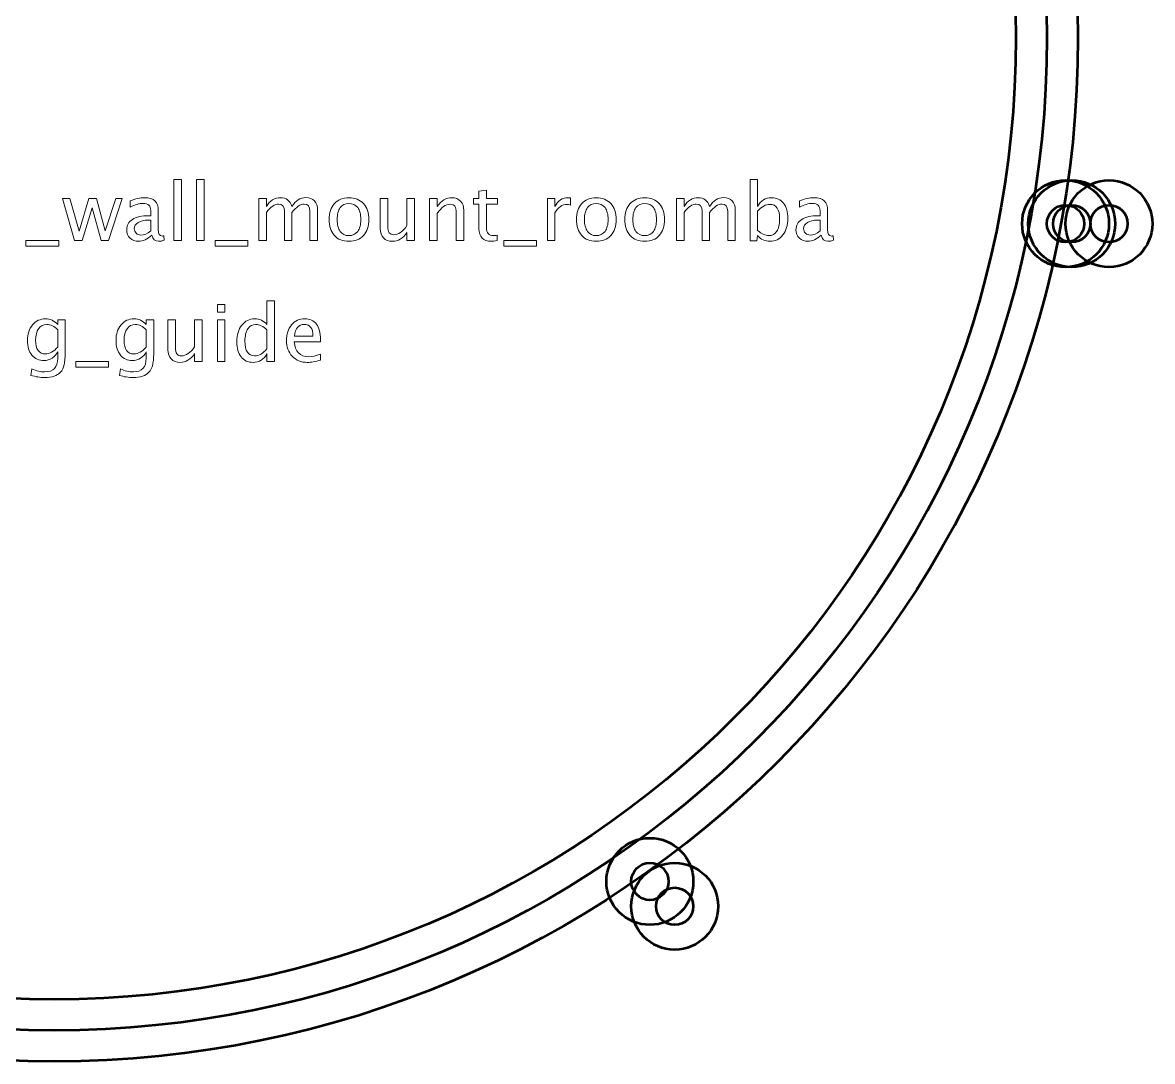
# Model space of a CAD drawing. Header units: centimetres. Extents: x -34 to 33, y -93 to 42.
# Drawn here: x -15.51 to 2.7, y -40.5 to -23.76 of the extents above; entities that cross this region are included whole.
import ezdxf

# ---------------------------------------------------------------- set-up
doc = ezdxf.new("R2010")
doc.units = ezdxf.units.CM
doc.header["$MEASUREMENT"] = 0
doc.layers.add('Layer 1', color=7, linetype='Continuous')

msp = doc.modelspace()

# ---------------------------------------------------------------- linework, layer by layer
at = {"layer": 'Layer 1', "color": 5, "lineweight": 53}
for centre, major_axis in [((-15, -24), (0, 16.5)), ((-15, -24), (0, 16)), ((-15, -24), (0, 15.5)), ((1.3, -27), (0, 0.7)), ((1.4, -27), (0, 0.7)), ((2, -27), (0, 0.7)), ((-5.4, -37.6), (0, 0.7)), ((-5.4, -37.6), (0, 0.7)), ((-5, -38), (0, 0.7)), ((-5, -38), (0, 0.7))]:
    msp.add_ellipse(centre, major_axis=major_axis, ratio=1, dxfattribs=at)
at = {"layer": 'Layer 1', "lineweight": 53}
for centre in [(1.3, -27), (1.4, -27), (2, -27), (-5.4, -37.6), (-5.4, -37.6), (-5, -38), (-5, -38)]:
    msp.add_ellipse(centre, major_axis=(0, 0.3), ratio=1, dxfattribs=at)
at = {"layer": 'Layer 1', "color": 5, "lineweight": 9}
for points, knots in [([(-13.07278, -27.26853), (-13.07278, -27.26853), (-13.07278, -26.28936), (-13.07278, -26.28936), (-13.07278, -26.28936), (-13.07278, -26.28936), (-12.95086, -26.28936), (-12.95086, -26.28936), (-12.95086, -26.28936), (-12.95086, -26.28936), (-12.95086, -27.26853), (-12.95086, -27.26853), (-12.95086, -27.26853), (-12.95086, -27.26853), (-13.07278, -27.26853), (-13.07278, -27.26853)], [0, 0, 0, 0, 0.2, 0.2, 0.2, 0.2, 0.4, 0.4, 0.4, 0.4, 0.6, 0.6, 0.6, 0.6, 1, 1, 1, 1]), ([(-12.70575, -27.26853), (-12.70575, -27.26853), (-12.70575, -26.28936), (-12.70575, -26.28936), (-12.70575, -26.28936), (-12.70575, -26.28936), (-12.58383, -26.28936), (-12.58383, -26.28936), (-12.58383, -26.28936), (-12.58383, -26.28936), (-12.58383, -27.26853), (-12.58383, -27.26853), (-12.58383, -27.26853), (-12.58383, -27.26853), (-12.70575, -27.26853), (-12.70575, -27.26853)], [0, 0, 0, 0, 0.2, 0.2, 0.2, 0.2, 0.4, 0.4, 0.4, 0.4, 0.6, 0.6, 0.6, 0.6, 1, 1, 1, 1]), ([(-3.78548, -27.27615), (-3.78548, -27.27615), (-3.78548, -26.28936), (-3.78548, -26.28936), (-3.78548, -26.28936), (-3.78548, -26.28936), (-3.66356, -26.28936), (-3.66356, -26.28936), (-3.66356, -26.28936), (-3.66356, -26.28936), (-3.66356, -26.72264), (-3.66356, -26.72264), (-3.66356, -26.72264), (-3.61361, -26.62845), (-3.53846, -26.58146), (-3.43835, -26.58146), (-3.43835, -26.58146), (-3.35728, -26.58146), (-3.29357, -26.61088), (-3.247, -26.66994), (-3.247, -26.66994), (-3.20043, -26.72899), (-3.17715, -26.80964), (-3.17715, -26.91187), (-3.17715, -26.91187), (-3.17715, -27.02321), (-3.20361, -27.11317), (-3.25631, -27.18132), (-3.25631, -27.18132), (-3.30902, -27.24969), (-3.37844, -27.28377), (-3.46438, -27.28377), (-3.46438, -27.28377), (-3.54418, -27.28377), (-3.61064, -27.25329), (-3.66356, -27.19212), (-3.66356, -27.19212), (-3.66356, -27.19212), (-3.67838, -27.27615), (-3.67838, -27.27615), (-3.67838, -27.27615), (-3.67838, -27.27615), (-3.78548, -27.27615), (-3.78548, -27.27615)], [0, 0, 0, 0, 0.08333333, 0.08333333, 0.08333333, 0.08333333, 0.16666667, 0.16666667, 0.16666667, 0.16666667, 0.25, 0.25, 0.25, 0.25, 0.33333333, 0.33333333, 0.33333333, 0.33333333, 0.41666667, 0.41666667, 0.41666667, 0.41666667, 0.5, 0.5, 0.5, 0.5, 0.58333333, 0.58333333, 0.58333333, 0.58333333, 0.66666667, 0.66666667, 0.66666667, 0.66666667, 0.75, 0.75, 0.75, 0.75, 0.83333333, 0.83333333, 0.83333333, 0.83333333, 1, 1, 1, 1]), ([(-13.42711, -27.1828), (-13.50034, -27.25011), (-13.57083, -27.28377), (-13.63856, -27.28377), (-13.63856, -27.28377), (-13.69423, -27.28377), (-13.74059, -27.26641), (-13.7772, -27.23149), (-13.7772, -27.23149), (-13.81403, -27.19656), (-13.83245, -27.15254), (-13.83245, -27.09941), (-13.83245, -27.09941), (-13.83245, -27.02596), (-13.80155, -26.96944), (-13.73974, -26.93007), (-13.73974, -26.93007), (-13.67793, -26.8907), (-13.58924, -26.87102), (-13.47367, -26.87102), (-13.47367, -26.87102), (-13.47367, -26.87102), (-13.4451, -26.87102), (-13.4451, -26.87102), (-13.4451, -26.87102), (-13.4451, -26.87102), (-13.4451, -26.78995), (-13.4451, -26.78995), (-13.4451, -26.78995), (-13.4451, -26.71185), (-13.48574, -26.6729), (-13.56723, -26.6729), (-13.56723, -26.6729), (-13.63031, -26.6729), (-13.69931, -26.6928), (-13.77403, -26.73259), (-13.77403, -26.73259), (-13.77403, -26.73259), (-13.77403, -26.63226), (-13.77403, -26.63226), (-13.77403, -26.63226), (-13.6919, -26.59839), (-13.61443, -26.58146), (-13.54183, -26.58146), (-13.54183, -26.58146), (-13.46711, -26.58146), (-13.41187, -26.59839), (-13.37652, -26.63247), (-13.37652, -26.63247), (-13.34096, -26.66655), (-13.32318, -26.71904), (-13.32318, -26.78995), (-13.32318, -26.78995), (-13.32318, -26.78995), (-13.32318, -27.09412), (-13.32318, -27.09412), (-13.32318, -27.09412), (-13.32318, -27.16375), (-13.3018, -27.19868), (-13.25883, -27.19868), (-13.25883, -27.19868), (-13.25354, -27.19868), (-13.24571, -27.19783), (-13.23534, -27.19614), (-13.23534, -27.19614), (-13.23534, -27.19614), (-13.22666, -27.26387), (-13.22666, -27.26387), (-13.22666, -27.26387), (-13.25439, -27.27721), (-13.28487, -27.28377), (-13.31831, -27.28377), (-13.31831, -27.28377), (-13.37525, -27.28377), (-13.41144, -27.25011), (-13.42711, -27.1828)], [0, 0, 0, 0, 0.05, 0.05, 0.05, 0.05, 0.1, 0.1, 0.1, 0.1, 0.15, 0.15, 0.15, 0.15, 0.2, 0.2, 0.2, 0.2, 0.25, 0.25, 0.25, 0.25, 0.3, 0.3, 0.3, 0.3, 0.35, 0.35, 0.35, 0.35, 0.4, 0.4, 0.4, 0.4, 0.45, 0.45, 0.45, 0.45, 0.5, 0.5, 0.5, 0.5, 0.55, 0.55, 0.55, 0.55, 0.6, 0.6, 0.6, 0.6, 0.65, 0.65, 0.65, 0.65, 0.7, 0.7, 0.7, 0.7, 0.75, 0.75, 0.75, 0.75, 0.8, 0.8, 0.8, 0.8, 0.85, 0.85, 0.85, 0.85, 0.9, 0.9, 0.9, 0.9, 1, 1, 1, 1]), ([(-11.70372, -27.26853), (-11.70372, -27.26853), (-11.70372, -26.59543), (-11.70372, -26.59543), (-11.70372, -26.59543), (-11.70372, -26.59543), (-11.5818, -26.59543), (-11.5818, -26.59543), (-11.5818, -26.59543), (-11.5818, -26.59543), (-11.5818, -26.72264), (-11.5818, -26.72264), (-11.5818, -26.72264), (-11.52232, -26.62845), (-11.44612, -26.58146), (-11.35278, -26.58146), (-11.35278, -26.58146), (-11.26282, -26.58146), (-11.20165, -26.62845), (-11.16905, -26.72264), (-11.16905, -26.72264), (-11.11126, -26.6276), (-11.03591, -26.58019), (-10.94341, -26.58019), (-10.94341, -26.58019), (-10.88436, -26.58019), (-10.83843, -26.59755), (-10.80562, -26.63247), (-10.80562, -26.63247), (-10.77281, -26.6674), (-10.7563, -26.71629), (-10.7563, -26.77916), (-10.7563, -26.77916), (-10.7563, -26.77916), (-10.7563, -27.26853), (-10.7563, -27.26853), (-10.7563, -27.26853), (-10.7563, -27.26853), (-10.87822, -27.26853), (-10.87822, -27.26853), (-10.87822, -27.26853), (-10.87822, -27.26853), (-10.87822, -26.79926), (-10.87822, -26.79926), (-10.87822, -26.79926), (-10.87822, -26.72264), (-10.9087, -26.68433), (-10.96966, -26.68433), (-10.96966, -26.68433), (-11.03295, -26.68433), (-11.09941, -26.72899), (-11.16905, -26.81853), (-11.16905, -26.81853), (-11.16905, -26.81853), (-11.16905, -27.26853), (-11.16905, -27.26853), (-11.16905, -27.26853), (-11.16905, -27.26853), (-11.29097, -27.26853), (-11.29097, -27.26853), (-11.29097, -27.26853), (-11.29097, -27.26853), (-11.29097, -26.79884), (-11.29097, -26.79884), (-11.29097, -26.79884), (-11.29097, -26.72158), (-11.32187, -26.68306), (-11.38389, -26.68306), (-11.38389, -26.68306), (-11.44549, -26.68306), (-11.51153, -26.72793), (-11.5818, -26.81789), (-11.5818, -26.81789), (-11.5818, -26.81789), (-11.5818, -27.26853), (-11.5818, -27.26853), (-11.5818, -27.26853), (-11.5818, -27.26853), (-11.70372, -27.26853), (-11.70372, -27.26853)], [0, 0, 0, 0, 0.04761905, 0.04761905, 0.04761905, 0.04761905, 0.0952381, 0.0952381, 0.0952381, 0.0952381, 0.14285714, 0.14285714, 0.14285714, 0.14285714, 0.19047619, 0.19047619, 0.19047619, 0.19047619, 0.23809524, 0.23809524, 0.23809524, 0.23809524, 0.28571429, 0.28571429, 0.28571429, 0.28571429, 0.33333333, 0.33333333, 0.33333333, 0.33333333, 0.38095238, 0.38095238, 0.38095238, 0.38095238, 0.42857143, 0.42857143, 0.42857143, 0.42857143, 0.47619048, 0.47619048, 0.47619048, 0.47619048, 0.52380952, 0.52380952, 0.52380952, 0.52380952, 0.57142857, 0.57142857, 0.57142857, 0.57142857, 0.61904762, 0.61904762, 0.61904762, 0.61904762, 0.66666667, 0.66666667, 0.66666667, 0.66666667, 0.71428571, 0.71428571, 0.71428571, 0.71428571, 0.76190476, 0.76190476, 0.76190476, 0.76190476, 0.80952381, 0.80952381, 0.80952381, 0.80952381, 0.85714286, 0.85714286, 0.85714286, 0.85714286, 0.9047619, 0.9047619, 0.9047619, 0.9047619, 1, 1, 1, 1]), ([(-10.24999, -27.28377), (-10.34884, -27.28377), (-10.42715, -27.25223), (-10.48473, -27.18915), (-10.48473, -27.18915), (-10.54251, -27.12608), (-10.5713, -27.04035), (-10.5713, -26.93219), (-10.5713, -26.93219), (-10.5713, -26.82424), (-10.54251, -26.73873), (-10.48473, -26.67586), (-10.48473, -26.67586), (-10.42715, -26.613), (-10.34884, -26.58146), (-10.24999, -26.58146), (-10.24999, -26.58146), (-10.15114, -26.58146), (-10.07282, -26.613), (-10.01525, -26.67586), (-10.01525, -26.67586), (-9.95747, -26.73873), (-9.92868, -26.82424), (-9.92868, -26.93219), (-9.92868, -26.93219), (-9.92868, -27.04035), (-9.95747, -27.12608), (-10.01525, -27.18915), (-10.01525, -27.18915), (-10.07282, -27.25223), (-10.15114, -27.28377), (-10.24999, -27.28377)], [0, 0, 0, 0, 0.11111111, 0.11111111, 0.11111111, 0.11111111, 0.22222222, 0.22222222, 0.22222222, 0.22222222, 0.33333333, 0.33333333, 0.33333333, 0.33333333, 0.44444444, 0.44444444, 0.44444444, 0.44444444, 0.55555556, 0.55555556, 0.55555556, 0.55555556, 0.66666667, 0.66666667, 0.66666667, 0.66666667, 0.77777778, 0.77777778, 0.77777778, 0.77777778, 1, 1, 1, 1]), ([(-8.94951, -27.26853), (-8.94951, -27.26853), (-8.94951, -26.59543), (-8.94951, -26.59543), (-8.94951, -26.59543), (-8.94951, -26.59543), (-8.82759, -26.59543), (-8.82759, -26.59543), (-8.82759, -26.59543), (-8.82759, -26.59543), (-8.82759, -26.72264), (-8.82759, -26.72264), (-8.82759, -26.72264), (-8.76303, -26.62845), (-8.68387, -26.58146), (-8.59031, -26.58146), (-8.59031, -26.58146), (-8.53147, -26.58146), (-8.48469, -26.59987), (-8.45019, -26.63692), (-8.45019, -26.63692), (-8.41569, -26.67375), (-8.39833, -26.72349), (-8.39833, -26.78572), (-8.39833, -26.78572), (-8.39833, -26.78572), (-8.39833, -27.26853), (-8.39833, -27.26853), (-8.39833, -27.26853), (-8.39833, -27.26853), (-8.52025, -27.26853), (-8.52025, -27.26853), (-8.52025, -27.26853), (-8.52025, -27.26853), (-8.52025, -26.82551), (-8.52025, -26.82551), (-8.52025, -26.82551), (-8.52025, -26.77556), (-8.52766, -26.74), (-8.54226, -26.71883), (-8.54226, -26.71883), (-8.55708, -26.69745), (-8.58142, -26.68687), (-8.6155, -26.68687), (-8.6155, -26.68687), (-8.69043, -26.68687), (-8.76113, -26.73576), (-8.82759, -26.83355), (-8.82759, -26.83355), (-8.82759, -26.83355), (-8.82759, -27.26853), (-8.82759, -27.26853), (-8.82759, -27.26853), (-8.82759, -27.26853), (-8.94951, -27.26853), (-8.94951, -27.26853)], [0, 0, 0, 0, 0.06666667, 0.06666667, 0.06666667, 0.06666667, 0.13333333, 0.13333333, 0.13333333, 0.13333333, 0.2, 0.2, 0.2, 0.2, 0.26666667, 0.26666667, 0.26666667, 0.26666667, 0.33333333, 0.33333333, 0.33333333, 0.33333333, 0.4, 0.4, 0.4, 0.4, 0.46666667, 0.46666667, 0.46666667, 0.46666667, 0.53333333, 0.53333333, 0.53333333, 0.53333333, 0.6, 0.6, 0.6, 0.6, 0.66666667, 0.66666667, 0.66666667, 0.66666667, 0.73333333, 0.73333333, 0.73333333, 0.73333333, 0.8, 0.8, 0.8, 0.8, 0.86666667, 0.86666667, 0.86666667, 0.86666667, 1, 1, 1, 1]), ([(-7.86027, -27.26832), (-7.89795, -27.27869), (-7.93075, -27.28377), (-7.95848, -27.28377), (-7.95848, -27.28377), (-8.02071, -27.28377), (-8.06918, -27.26599), (-8.1039, -27.23043), (-8.1039, -27.23043), (-8.13882, -27.19487), (-8.15618, -27.14555), (-8.15618, -27.08226), (-8.15618, -27.08226), (-8.15618, -27.08226), (-8.15618, -26.68687), (-8.15618, -26.68687), (-8.15618, -26.68687), (-8.15618, -26.68687), (-8.24042, -26.68687), (-8.24042, -26.68687), (-8.24042, -26.68687), (-8.24042, -26.68687), (-8.24042, -26.59543), (-8.24042, -26.59543), (-8.24042, -26.59543), (-8.24042, -26.59543), (-8.15618, -26.59543), (-8.15618, -26.59543), (-8.15618, -26.59543), (-8.15618, -26.59543), (-8.15618, -26.47372), (-8.15618, -26.47372), (-8.15618, -26.47372), (-8.15618, -26.47372), (-8.03426, -26.46208), (-8.03426, -26.46208), (-8.03426, -26.46208), (-8.03426, -26.46208), (-8.03426, -26.59543), (-8.03426, -26.59543), (-8.03426, -26.59543), (-8.03426, -26.59543), (-7.85773, -26.59543), (-7.85773, -26.59543), (-7.85773, -26.59543), (-7.85773, -26.59543), (-7.85773, -26.68687), (-7.85773, -26.68687), (-7.85773, -26.68687), (-7.85773, -26.68687), (-8.03426, -26.68687), (-8.03426, -26.68687), (-8.03426, -26.68687), (-8.03426, -26.68687), (-8.03426, -27.06025), (-8.03426, -27.06025), (-8.03426, -27.06025), (-8.03426, -27.1483), (-7.99595, -27.19233), (-7.91954, -27.19233), (-7.91954, -27.19233), (-7.90324, -27.19233), (-7.88355, -27.18958), (-7.86027, -27.18429), (-7.86027, -27.18429), (-7.86027, -27.18429), (-7.86027, -27.26832), (-7.86027, -27.26832)], [0, 0, 0, 0, 0.05555556, 0.05555556, 0.05555556, 0.05555556, 0.11111111, 0.11111111, 0.11111111, 0.11111111, 0.16666667, 0.16666667, 0.16666667, 0.16666667, 0.22222222, 0.22222222, 0.22222222, 0.22222222, 0.27777778, 0.27777778, 0.27777778, 0.27777778, 0.33333333, 0.33333333, 0.33333333, 0.33333333, 0.38888889, 0.38888889, 0.38888889, 0.38888889, 0.44444444, 0.44444444, 0.44444444, 0.44444444, 0.5, 0.5, 0.5, 0.5, 0.55555556, 0.55555556, 0.55555556, 0.55555556, 0.61111111, 0.61111111, 0.61111111, 0.61111111, 0.66666667, 0.66666667, 0.66666667, 0.66666667, 0.72222222, 0.72222222, 0.72222222, 0.72222222, 0.77777778, 0.77777778, 0.77777778, 0.77777778, 0.83333333, 0.83333333, 0.83333333, 0.83333333, 0.88888889, 0.88888889, 0.88888889, 0.88888889, 1, 1, 1, 1]), ([(-7.05128, -27.26853), (-7.05128, -27.26853), (-7.05128, -26.59543), (-7.05128, -26.59543), (-7.05128, -26.59543), (-7.05128, -26.59543), (-6.92936, -26.59543), (-6.92936, -26.59543), (-6.92936, -26.59543), (-6.92936, -26.59543), (-6.92936, -26.72264), (-6.92936, -26.72264), (-6.92936, -26.72264), (-6.88089, -26.62845), (-6.81061, -26.58146), (-6.71833, -26.58146), (-6.71833, -26.58146), (-6.70584, -26.58146), (-6.69272, -26.58252), (-6.67917, -26.58463), (-6.67917, -26.58463), (-6.67917, -26.58463), (-6.67917, -26.69872), (-6.67917, -26.69872), (-6.67917, -26.69872), (-6.70034, -26.69174), (-6.71896, -26.68814), (-6.73505, -26.68814), (-6.73505, -26.68814), (-6.81252, -26.68814), (-6.87729, -26.73386), (-6.92936, -26.82551), (-6.92936, -26.82551), (-6.92936, -26.82551), (-6.92936, -27.26853), (-6.92936, -27.26853), (-6.92936, -27.26853), (-6.92936, -27.26853), (-7.05128, -27.26853), (-7.05128, -27.26853)], [0, 0, 0, 0, 0.09090909, 0.09090909, 0.09090909, 0.09090909, 0.18181818, 0.18181818, 0.18181818, 0.18181818, 0.27272727, 0.27272727, 0.27272727, 0.27272727, 0.36363636, 0.36363636, 0.36363636, 0.36363636, 0.45454545, 0.45454545, 0.45454545, 0.45454545, 0.54545455, 0.54545455, 0.54545455, 0.54545455, 0.63636364, 0.63636364, 0.63636364, 0.63636364, 0.72727273, 0.72727273, 0.72727273, 0.72727273, 0.81818182, 0.81818182, 0.81818182, 0.81818182, 1, 1, 1, 1]), ([(-6.26367, -27.28377), (-6.36252, -27.28377), (-6.44083, -27.25223), (-6.49841, -27.18915), (-6.49841, -27.18915), (-6.55619, -27.12608), (-6.58498, -27.04035), (-6.58498, -26.93219), (-6.58498, -26.93219), (-6.58498, -26.82424), (-6.55619, -26.73873), (-6.49841, -26.67586), (-6.49841, -26.67586), (-6.44083, -26.613), (-6.36252, -26.58146), (-6.26367, -26.58146), (-6.26367, -26.58146), (-6.16482, -26.58146), (-6.0865, -26.613), (-6.02893, -26.67586), (-6.02893, -26.67586), (-5.97115, -26.73873), (-5.94236, -26.82424), (-5.94236, -26.93219), (-5.94236, -26.93219), (-5.94236, -27.04035), (-5.97115, -27.12608), (-6.02893, -27.18915), (-6.02893, -27.18915), (-6.0865, -27.25223), (-6.16482, -27.28377), (-6.26367, -27.28377)], [0, 0, 0, 0, 0.11111111, 0.11111111, 0.11111111, 0.11111111, 0.22222222, 0.22222222, 0.22222222, 0.22222222, 0.33333333, 0.33333333, 0.33333333, 0.33333333, 0.44444444, 0.44444444, 0.44444444, 0.44444444, 0.55555556, 0.55555556, 0.55555556, 0.55555556, 0.66666667, 0.66666667, 0.66666667, 0.66666667, 0.77777778, 0.77777778, 0.77777778, 0.77777778, 1, 1, 1, 1]), ([(-5.48347, -27.28377), (-5.58232, -27.28377), (-5.66063, -27.25223), (-5.71821, -27.18915), (-5.71821, -27.18915), (-5.77599, -27.12608), (-5.80478, -27.04035), (-5.80478, -26.93219), (-5.80478, -26.93219), (-5.80478, -26.82424), (-5.77599, -26.73873), (-5.71821, -26.67586), (-5.71821, -26.67586), (-5.66063, -26.613), (-5.58232, -26.58146), (-5.48347, -26.58146), (-5.48347, -26.58146), (-5.38462, -26.58146), (-5.3063, -26.613), (-5.24873, -26.67586), (-5.24873, -26.67586), (-5.19095, -26.73873), (-5.16216, -26.82424), (-5.16216, -26.93219), (-5.16216, -26.93219), (-5.16216, -27.04035), (-5.19095, -27.12608), (-5.24873, -27.18915), (-5.24873, -27.18915), (-5.3063, -27.25223), (-5.38462, -27.28377), (-5.48347, -27.28377)], [0, 0, 0, 0, 0.11111111, 0.11111111, 0.11111111, 0.11111111, 0.22222222, 0.22222222, 0.22222222, 0.22222222, 0.33333333, 0.33333333, 0.33333333, 0.33333333, 0.44444444, 0.44444444, 0.44444444, 0.44444444, 0.55555556, 0.55555556, 0.55555556, 0.55555556, 0.66666667, 0.66666667, 0.66666667, 0.66666667, 0.77777778, 0.77777778, 0.77777778, 0.77777778, 1, 1, 1, 1]), ([(-4.97124, -27.26853), (-4.97124, -27.26853), (-4.97124, -26.59543), (-4.97124, -26.59543), (-4.97124, -26.59543), (-4.97124, -26.59543), (-4.84932, -26.59543), (-4.84932, -26.59543), (-4.84932, -26.59543), (-4.84932, -26.59543), (-4.84932, -26.72264), (-4.84932, -26.72264), (-4.84932, -26.72264), (-4.78984, -26.62845), (-4.71364, -26.58146), (-4.6203, -26.58146), (-4.6203, -26.58146), (-4.53034, -26.58146), (-4.46917, -26.62845), (-4.43657, -26.72264), (-4.43657, -26.72264), (-4.37878, -26.6276), (-4.30343, -26.58019), (-4.21093, -26.58019), (-4.21093, -26.58019), (-4.15188, -26.58019), (-4.10595, -26.59755), (-4.07314, -26.63247), (-4.07314, -26.63247), (-4.04033, -26.6674), (-4.02382, -26.71629), (-4.02382, -26.77916), (-4.02382, -26.77916), (-4.02382, -26.77916), (-4.02382, -27.26853), (-4.02382, -27.26853), (-4.02382, -27.26853), (-4.02382, -27.26853), (-4.14574, -27.26853), (-4.14574, -27.26853), (-4.14574, -27.26853), (-4.14574, -27.26853), (-4.14574, -26.79926), (-4.14574, -26.79926), (-4.14574, -26.79926), (-4.14574, -26.72264), (-4.17622, -26.68433), (-4.23718, -26.68433), (-4.23718, -26.68433), (-4.30047, -26.68433), (-4.36693, -26.72899), (-4.43657, -26.81853), (-4.43657, -26.81853), (-4.43657, -26.81853), (-4.43657, -27.26853), (-4.43657, -27.26853), (-4.43657, -27.26853), (-4.43657, -27.26853), (-4.55849, -27.26853), (-4.55849, -27.26853), (-4.55849, -27.26853), (-4.55849, -27.26853), (-4.55849, -26.79884), (-4.55849, -26.79884), (-4.55849, -26.79884), (-4.55849, -26.72158), (-4.58939, -26.68306), (-4.65141, -26.68306), (-4.65141, -26.68306), (-4.71301, -26.68306), (-4.77905, -26.72793), (-4.84932, -26.81789), (-4.84932, -26.81789), (-4.84932, -26.81789), (-4.84932, -27.26853), (-4.84932, -27.26853), (-4.84932, -27.26853), (-4.84932, -27.26853), (-4.97124, -27.26853), (-4.97124, -27.26853)], [0, 0, 0, 0, 0.04761905, 0.04761905, 0.04761905, 0.04761905, 0.0952381, 0.0952381, 0.0952381, 0.0952381, 0.14285714, 0.14285714, 0.14285714, 0.14285714, 0.19047619, 0.19047619, 0.19047619, 0.19047619, 0.23809524, 0.23809524, 0.23809524, 0.23809524, 0.28571429, 0.28571429, 0.28571429, 0.28571429, 0.33333333, 0.33333333, 0.33333333, 0.33333333, 0.38095238, 0.38095238, 0.38095238, 0.38095238, 0.42857143, 0.42857143, 0.42857143, 0.42857143, 0.47619048, 0.47619048, 0.47619048, 0.47619048, 0.52380952, 0.52380952, 0.52380952, 0.52380952, 0.57142857, 0.57142857, 0.57142857, 0.57142857, 0.61904762, 0.61904762, 0.61904762, 0.61904762, 0.66666667, 0.66666667, 0.66666667, 0.66666667, 0.71428571, 0.71428571, 0.71428571, 0.71428571, 0.76190476, 0.76190476, 0.76190476, 0.76190476, 0.80952381, 0.80952381, 0.80952381, 0.80952381, 0.85714286, 0.85714286, 0.85714286, 0.85714286, 0.9047619, 0.9047619, 0.9047619, 0.9047619, 1, 1, 1, 1]), ([(-2.63931, -27.1828), (-2.71254, -27.25011), (-2.78303, -27.28377), (-2.85076, -27.28377), (-2.85076, -27.28377), (-2.90643, -27.28377), (-2.95279, -27.26641), (-2.9894, -27.23149), (-2.9894, -27.23149), (-3.02623, -27.19656), (-3.04465, -27.15254), (-3.04465, -27.09941), (-3.04465, -27.09941), (-3.04465, -27.02596), (-3.01375, -26.96944), (-2.95194, -26.93007), (-2.95194, -26.93007), (-2.89013, -26.8907), (-2.80144, -26.87102), (-2.68587, -26.87102), (-2.68587, -26.87102), (-2.68587, -26.87102), (-2.6573, -26.87102), (-2.6573, -26.87102), (-2.6573, -26.87102), (-2.6573, -26.87102), (-2.6573, -26.78995), (-2.6573, -26.78995), (-2.6573, -26.78995), (-2.6573, -26.71185), (-2.69794, -26.6729), (-2.77943, -26.6729), (-2.77943, -26.6729), (-2.84251, -26.6729), (-2.91151, -26.6928), (-2.98623, -26.73259), (-2.98623, -26.73259), (-2.98623, -26.73259), (-2.98623, -26.63226), (-2.98623, -26.63226), (-2.98623, -26.63226), (-2.9041, -26.59839), (-2.82663, -26.58146), (-2.75403, -26.58146), (-2.75403, -26.58146), (-2.67931, -26.58146), (-2.62407, -26.59839), (-2.58872, -26.63247), (-2.58872, -26.63247), (-2.55316, -26.66655), (-2.53538, -26.71904), (-2.53538, -26.78995), (-2.53538, -26.78995), (-2.53538, -26.78995), (-2.53538, -27.09412), (-2.53538, -27.09412), (-2.53538, -27.09412), (-2.53538, -27.16375), (-2.514, -27.19868), (-2.47103, -27.19868), (-2.47103, -27.19868), (-2.46574, -27.19868), (-2.45791, -27.19783), (-2.44754, -27.19614), (-2.44754, -27.19614), (-2.44754, -27.19614), (-2.43886, -27.26387), (-2.43886, -27.26387), (-2.43886, -27.26387), (-2.46659, -27.27721), (-2.49707, -27.28377), (-2.53051, -27.28377), (-2.53051, -27.28377), (-2.58745, -27.28377), (-2.62364, -27.25011), (-2.63931, -27.1828)], [0, 0, 0, 0, 0.05, 0.05, 0.05, 0.05, 0.1, 0.1, 0.1, 0.1, 0.15, 0.15, 0.15, 0.15, 0.2, 0.2, 0.2, 0.2, 0.25, 0.25, 0.25, 0.25, 0.3, 0.3, 0.3, 0.3, 0.35, 0.35, 0.35, 0.35, 0.4, 0.4, 0.4, 0.4, 0.45, 0.45, 0.45, 0.45, 0.5, 0.5, 0.5, 0.5, 0.55, 0.55, 0.55, 0.55, 0.6, 0.6, 0.6, 0.6, 0.65, 0.65, 0.65, 0.65, 0.7, 0.7, 0.7, 0.7, 0.75, 0.75, 0.75, 0.75, 0.8, 0.8, 0.8, 0.8, 0.85, 0.85, 0.85, 0.85, 0.9, 0.9, 0.9, 0.9, 1, 1, 1, 1]), ([(-14.67383, -27.26853), (-14.67383, -27.26853), (-14.86687, -26.59543), (-14.86687, -26.59543), (-14.86687, -26.59543), (-14.86687, -26.59543), (-14.74791, -26.59543), (-14.74791, -26.59543), (-14.74791, -26.59543), (-14.74791, -26.59543), (-14.59996, -27.11803), (-14.59996, -27.11803), (-14.59996, -27.11803), (-14.59996, -27.11803), (-14.44036, -26.59543), (-14.44036, -26.59543), (-14.44036, -26.59543), (-14.44036, -26.59543), (-14.31844, -26.59543), (-14.31844, -26.59543), (-14.31844, -26.59543), (-14.31844, -26.59543), (-14.17811, -27.11719), (-14.17811, -27.11719), (-14.17811, -27.11719), (-14.17811, -27.11719), (-14.00835, -26.59543), (-14.00835, -26.59543), (-14.00835, -26.59543), (-14.00835, -26.59543), (-13.90421, -26.59543), (-13.90421, -26.59543), (-13.90421, -26.59543), (-13.90421, -26.59543), (-14.12392, -27.26853), (-14.12392, -27.26853), (-14.12392, -27.26853), (-14.12392, -27.26853), (-14.24584, -27.26853), (-14.24584, -27.26853), (-14.24584, -27.26853), (-14.24584, -27.26853), (-14.3902, -26.7436), (-14.3902, -26.7436), (-14.3902, -26.7436), (-14.3902, -26.7436), (-14.55191, -27.26853), (-14.55191, -27.26853), (-14.55191, -27.26853), (-14.55191, -27.26853), (-14.67383, -27.26853), (-14.67383, -27.26853)], [0, 0, 0, 0, 0.07142857, 0.07142857, 0.07142857, 0.07142857, 0.14285714, 0.14285714, 0.14285714, 0.14285714, 0.21428571, 0.21428571, 0.21428571, 0.21428571, 0.28571429, 0.28571429, 0.28571429, 0.28571429, 0.35714286, 0.35714286, 0.35714286, 0.35714286, 0.42857143, 0.42857143, 0.42857143, 0.42857143, 0.5, 0.5, 0.5, 0.5, 0.57142857, 0.57142857, 0.57142857, 0.57142857, 0.64285714, 0.64285714, 0.64285714, 0.64285714, 0.71428571, 0.71428571, 0.71428571, 0.71428571, 0.78571429, 0.78571429, 0.78571429, 0.78571429, 0.85714286, 0.85714286, 0.85714286, 0.85714286, 1, 1, 1, 1]), ([(-10.2502, -27.19233), (-10.18988, -27.19233), (-10.14289, -27.16968), (-10.10944, -27.12417), (-10.10944, -27.12417), (-10.07621, -27.07888), (-10.05949, -27.01474), (-10.05949, -26.93219), (-10.05949, -26.93219), (-10.05949, -26.84985), (-10.07621, -26.78593), (-10.10944, -26.74063), (-10.10944, -26.74063), (-10.14289, -26.69555), (-10.18988, -26.6729), (-10.2502, -26.6729), (-10.2502, -26.6729), (-10.31074, -26.6729), (-10.35773, -26.69555), (-10.39075, -26.74063), (-10.39075, -26.74063), (-10.42398, -26.78593), (-10.44049, -26.84985), (-10.44049, -26.93219), (-10.44049, -26.93219), (-10.44049, -27.01474), (-10.42398, -27.07888), (-10.39075, -27.12417), (-10.39075, -27.12417), (-10.35773, -27.16968), (-10.31074, -27.19233), (-10.2502, -27.19233)], [0, 0, 0, 0, 0.11111111, 0.11111111, 0.11111111, 0.11111111, 0.22222222, 0.22222222, 0.22222222, 0.22222222, 0.33333333, 0.33333333, 0.33333333, 0.33333333, 0.44444444, 0.44444444, 0.44444444, 0.44444444, 0.55555556, 0.55555556, 0.55555556, 0.55555556, 0.66666667, 0.66666667, 0.66666667, 0.66666667, 0.77777778, 0.77777778, 0.77777778, 0.77777778, 1, 1, 1, 1]), ([(-9.31612, -27.26853), (-9.31612, -27.26853), (-9.31612, -27.14195), (-9.31612, -27.14195), (-9.31612, -27.14195), (-9.3811, -27.23657), (-9.46005, -27.28377), (-9.55276, -27.28377), (-9.55276, -27.28377), (-9.61161, -27.28377), (-9.65838, -27.26535), (-9.6931, -27.22831), (-9.6931, -27.22831), (-9.72802, -27.19127), (-9.74538, -27.14153), (-9.74538, -27.07866), (-9.74538, -27.07866), (-9.74538, -27.07866), (-9.74538, -26.59543), (-9.74538, -26.59543), (-9.74538, -26.59543), (-9.74538, -26.59543), (-9.62346, -26.59543), (-9.62346, -26.59543), (-9.62346, -26.59543), (-9.62346, -26.59543), (-9.62346, -27.03887), (-9.62346, -27.03887), (-9.62346, -27.03887), (-9.62346, -27.08946), (-9.61605, -27.12523), (-9.60145, -27.1464), (-9.60145, -27.1464), (-9.58663, -27.16778), (-9.56208, -27.17836), (-9.52757, -27.17836), (-9.52757, -27.17836), (-9.45307, -27.17836), (-9.38237, -27.12946), (-9.31612, -27.03146), (-9.31612, -27.03146), (-9.31612, -27.03146), (-9.31612, -26.59543), (-9.31612, -26.59543), (-9.31612, -26.59543), (-9.31612, -26.59543), (-9.1942, -26.59543), (-9.1942, -26.59543), (-9.1942, -26.59543), (-9.1942, -26.59543), (-9.1942, -27.26853), (-9.1942, -27.26853), (-9.1942, -27.26853), (-9.1942, -27.26853), (-9.31612, -27.26853), (-9.31612, -27.26853)], [0, 0, 0, 0, 0.06666667, 0.06666667, 0.06666667, 0.06666667, 0.13333333, 0.13333333, 0.13333333, 0.13333333, 0.2, 0.2, 0.2, 0.2, 0.26666667, 0.26666667, 0.26666667, 0.26666667, 0.33333333, 0.33333333, 0.33333333, 0.33333333, 0.4, 0.4, 0.4, 0.4, 0.46666667, 0.46666667, 0.46666667, 0.46666667, 0.53333333, 0.53333333, 0.53333333, 0.53333333, 0.6, 0.6, 0.6, 0.6, 0.66666667, 0.66666667, 0.66666667, 0.66666667, 0.73333333, 0.73333333, 0.73333333, 0.73333333, 0.8, 0.8, 0.8, 0.8, 0.86666667, 0.86666667, 0.86666667, 0.86666667, 1, 1, 1, 1]), ([(-6.26388, -27.19233), (-6.20356, -27.19233), (-6.15657, -27.16968), (-6.12312, -27.12417), (-6.12312, -27.12417), (-6.08989, -27.07888), (-6.07317, -27.01474), (-6.07317, -26.93219), (-6.07317, -26.93219), (-6.07317, -26.84985), (-6.08989, -26.78593), (-6.12312, -26.74063), (-6.12312, -26.74063), (-6.15657, -26.69555), (-6.20356, -26.6729), (-6.26388, -26.6729), (-6.26388, -26.6729), (-6.32442, -26.6729), (-6.37141, -26.69555), (-6.40443, -26.74063), (-6.40443, -26.74063), (-6.43766, -26.78593), (-6.45417, -26.84985), (-6.45417, -26.93219), (-6.45417, -26.93219), (-6.45417, -27.01474), (-6.43766, -27.07888), (-6.40443, -27.12417), (-6.40443, -27.12417), (-6.37141, -27.16968), (-6.32442, -27.19233), (-6.26388, -27.19233)], [0, 0, 0, 0, 0.11111111, 0.11111111, 0.11111111, 0.11111111, 0.22222222, 0.22222222, 0.22222222, 0.22222222, 0.33333333, 0.33333333, 0.33333333, 0.33333333, 0.44444444, 0.44444444, 0.44444444, 0.44444444, 0.55555556, 0.55555556, 0.55555556, 0.55555556, 0.66666667, 0.66666667, 0.66666667, 0.66666667, 0.77777778, 0.77777778, 0.77777778, 0.77777778, 1, 1, 1, 1]), ([(-5.48368, -27.19233), (-5.42336, -27.19233), (-5.37637, -27.16968), (-5.34292, -27.12417), (-5.34292, -27.12417), (-5.30969, -27.07888), (-5.29297, -27.01474), (-5.29297, -26.93219), (-5.29297, -26.93219), (-5.29297, -26.84985), (-5.30969, -26.78593), (-5.34292, -26.74063), (-5.34292, -26.74063), (-5.37637, -26.69555), (-5.42336, -26.6729), (-5.48368, -26.6729), (-5.48368, -26.6729), (-5.54422, -26.6729), (-5.59121, -26.69555), (-5.62423, -26.74063), (-5.62423, -26.74063), (-5.65746, -26.78593), (-5.67397, -26.84985), (-5.67397, -26.93219), (-5.67397, -26.93219), (-5.67397, -27.01474), (-5.65746, -27.07888), (-5.62423, -27.12417), (-5.62423, -27.12417), (-5.59121, -27.16968), (-5.54422, -27.19233), (-5.48368, -27.19233)], [0, 0, 0, 0, 0.11111111, 0.11111111, 0.11111111, 0.11111111, 0.22222222, 0.22222222, 0.22222222, 0.22222222, 0.33333333, 0.33333333, 0.33333333, 0.33333333, 0.44444444, 0.44444444, 0.44444444, 0.44444444, 0.55555556, 0.55555556, 0.55555556, 0.55555556, 0.66666667, 0.66666667, 0.66666667, 0.66666667, 0.77777778, 0.77777778, 0.77777778, 0.77777778, 1, 1, 1, 1]), ([(-3.66356, -27.10809), (-3.60069, -27.16418), (-3.54079, -27.19233), (-3.48385, -27.19233), (-3.48385, -27.19233), (-3.42776, -27.19233), (-3.38437, -27.16883), (-3.35389, -27.12206), (-3.35389, -27.12206), (-3.3232, -27.07528), (-3.30796, -27.00945), (-3.30796, -26.92436), (-3.30796, -26.92436), (-3.30796, -26.76688), (-3.36003, -26.68814), (-3.46417, -26.68814), (-3.46417, -26.68814), (-3.53233, -26.68814), (-3.59879, -26.72497), (-3.66356, -26.79884), (-3.66356, -26.79884), (-3.66356, -26.79884), (-3.66356, -27.10809), (-3.66356, -27.10809)], [0, 0, 0, 0, 0.14285714, 0.14285714, 0.14285714, 0.14285714, 0.28571429, 0.28571429, 0.28571429, 0.28571429, 0.42857143, 0.42857143, 0.42857143, 0.42857143, 0.57142857, 0.57142857, 0.57142857, 0.57142857, 0.71428571, 0.71428571, 0.71428571, 0.71428571, 1, 1, 1, 1]), ([(-13.4451, -27.11634), (-13.4451, -27.11634), (-13.4451, -26.94341), (-13.4451, -26.94341), (-13.4451, -26.94341), (-13.4451, -26.94341), (-13.48426, -26.94214), (-13.48426, -26.94214), (-13.48426, -26.94214), (-13.55199, -26.94214), (-13.6066, -26.95463), (-13.6483, -26.9796), (-13.6483, -26.9796), (-13.68979, -27.00479), (-13.71053, -27.03802), (-13.71053, -27.07951), (-13.71053, -27.07951), (-13.71053, -27.10851), (-13.70016, -27.13306), (-13.67963, -27.15317), (-13.67963, -27.15317), (-13.65888, -27.17328), (-13.63369, -27.18344), (-13.60385, -27.18344), (-13.60385, -27.18344), (-13.55305, -27.18344), (-13.50013, -27.161), (-13.4451, -27.11634)], [0, 0, 0, 0, 0.125, 0.125, 0.125, 0.125, 0.25, 0.25, 0.25, 0.25, 0.375, 0.375, 0.375, 0.375, 0.5, 0.5, 0.5, 0.5, 0.625, 0.625, 0.625, 0.625, 0.75, 0.75, 0.75, 0.75, 1, 1, 1, 1]), ([(-2.6573, -27.11634), (-2.6573, -27.11634), (-2.6573, -26.94341), (-2.6573, -26.94341), (-2.6573, -26.94341), (-2.6573, -26.94341), (-2.69646, -26.94214), (-2.69646, -26.94214), (-2.69646, -26.94214), (-2.76419, -26.94214), (-2.8188, -26.95463), (-2.8605, -26.9796), (-2.8605, -26.9796), (-2.90199, -27.00479), (-2.92273, -27.03802), (-2.92273, -27.07951), (-2.92273, -27.07951), (-2.92273, -27.10851), (-2.91236, -27.13306), (-2.89183, -27.15317), (-2.89183, -27.15317), (-2.87108, -27.17328), (-2.84589, -27.18344), (-2.81605, -27.18344), (-2.81605, -27.18344), (-2.76525, -27.18344), (-2.71233, -27.161), (-2.6573, -27.11634)], [0, 0, 0, 0, 0.125, 0.125, 0.125, 0.125, 0.25, 0.25, 0.25, 0.25, 0.375, 0.375, 0.375, 0.375, 0.5, 0.5, 0.5, 0.5, 0.625, 0.625, 0.625, 0.625, 0.75, 0.75, 0.75, 0.75, 1, 1, 1, 1]), ([(-15.45615, -27.35997), (-15.45615, -27.35997), (-15.45615, -27.26853), (-15.45615, -27.26853), (-15.45615, -27.26853), (-15.45615, -27.26853), (-14.92783, -27.26853), (-14.92783, -27.26853), (-14.92783, -27.26853), (-14.92783, -27.26853), (-14.92783, -27.35997), (-14.92783, -27.35997), (-14.92783, -27.35997), (-14.92783, -27.35997), (-15.45615, -27.35997), (-15.45615, -27.35997)], [0, 0, 0, 0, 0.2, 0.2, 0.2, 0.2, 0.4, 0.4, 0.4, 0.4, 0.6, 0.6, 0.6, 0.6, 1, 1, 1, 1]), ([(-12.4073, -27.35997), (-12.4073, -27.35997), (-12.4073, -27.26853), (-12.4073, -27.26853), (-12.4073, -27.26853), (-12.4073, -27.26853), (-11.87898, -27.26853), (-11.87898, -27.26853), (-11.87898, -27.26853), (-11.87898, -27.26853), (-11.87898, -27.35997), (-11.87898, -27.35997), (-11.87898, -27.35997), (-11.87898, -27.35997), (-12.4073, -27.35997), (-12.4073, -27.35997)], [0, 0, 0, 0, 0.2, 0.2, 0.2, 0.2, 0.4, 0.4, 0.4, 0.4, 0.6, 0.6, 0.6, 0.6, 1, 1, 1, 1]), ([(-7.75486, -27.35997), (-7.75486, -27.35997), (-7.75486, -27.26853), (-7.75486, -27.26853), (-7.75486, -27.26853), (-7.75486, -27.26853), (-7.22654, -27.26853), (-7.22654, -27.26853), (-7.22654, -27.26853), (-7.22654, -27.26853), (-7.22654, -27.35997), (-7.22654, -27.35997), (-7.22654, -27.35997), (-7.22654, -27.35997), (-7.75486, -27.35997), (-7.75486, -27.35997)], [0, 0, 0, 0, 0.2, 0.2, 0.2, 0.2, 0.4, 0.4, 0.4, 0.4, 0.6, 0.6, 0.6, 0.6, 1, 1, 1, 1]), ([(-12.37131, -28.42381), (-12.37131, -28.42381), (-12.37131, -28.30189), (-12.37131, -28.30189), (-12.37131, -28.30189), (-12.37131, -28.30189), (-12.24939, -28.30189), (-12.24939, -28.30189), (-12.24939, -28.30189), (-12.24939, -28.30189), (-12.24939, -28.42381), (-12.24939, -28.42381), (-12.24939, -28.42381), (-12.24939, -28.42381), (-12.37131, -28.42381), (-12.37131, -28.42381)], [0, 0, 0, 0, 0.2, 0.2, 0.2, 0.2, 0.4, 0.4, 0.4, 0.4, 0.6, 0.6, 0.6, 0.6, 1, 1, 1, 1]), ([(-11.57121, -29.2201), (-11.57121, -29.2201), (-11.57121, -29.09373), (-11.57121, -29.09373), (-11.57121, -29.09373), (-11.62095, -29.18814), (-11.69588, -29.23534), (-11.796, -29.23534), (-11.796, -29.23534), (-11.87728, -29.23534), (-11.9412, -29.20592), (-11.98777, -29.14686), (-11.98777, -29.14686), (-12.03434, -29.08781), (-12.05762, -29.00716), (-12.05762, -28.90493), (-12.05762, -28.90493), (-12.05762, -28.79317), (-12.03116, -28.70321), (-11.97846, -28.63505), (-11.97846, -28.63505), (-11.92554, -28.56711), (-11.85611, -28.53303), (-11.76996, -28.53303), (-11.76996, -28.53303), (-11.69017, -28.53303), (-11.6237, -28.56351), (-11.57121, -28.62468), (-11.57121, -28.62468), (-11.57121, -28.62468), (-11.57121, -28.24093), (-11.57121, -28.24093), (-11.57121, -28.24093), (-11.57121, -28.24093), (-11.44929, -28.24093), (-11.44929, -28.24093), (-11.44929, -28.24093), (-11.44929, -28.24093), (-11.44929, -29.2201), (-11.44929, -29.2201), (-11.44929, -29.2201), (-11.44929, -29.2201), (-11.57121, -29.2201), (-11.57121, -29.2201)], [0, 0, 0, 0, 0.08333333, 0.08333333, 0.08333333, 0.08333333, 0.16666667, 0.16666667, 0.16666667, 0.16666667, 0.25, 0.25, 0.25, 0.25, 0.33333333, 0.33333333, 0.33333333, 0.33333333, 0.41666667, 0.41666667, 0.41666667, 0.41666667, 0.5, 0.5, 0.5, 0.5, 0.58333333, 0.58333333, 0.58333333, 0.58333333, 0.66666667, 0.66666667, 0.66666667, 0.66666667, 0.75, 0.75, 0.75, 0.75, 0.83333333, 0.83333333, 0.83333333, 0.83333333, 1, 1, 1, 1]), ([(-15.37572, -29.44362), (-15.37572, -29.44362), (-15.36133, -29.33821), (-15.36133, -29.33821), (-15.36133, -29.33821), (-15.29063, -29.37123), (-15.22057, -29.38774), (-15.15135, -29.38774), (-15.15135, -29.38774), (-15.01398, -29.38774), (-14.94519, -29.31493), (-14.94519, -29.16951), (-14.94519, -29.16951), (-14.94519, -29.16951), (-14.94519, -29.06368), (-14.94519, -29.06368), (-14.94519, -29.06368), (-14.96636, -29.10834), (-14.99641, -29.14284), (-15.03557, -29.16761), (-15.03557, -29.16761), (-15.07473, -29.19237), (-15.11833, -29.20486), (-15.16638, -29.20486), (-15.16638, -29.20486), (-15.24787, -29.20486), (-15.31243, -29.17565), (-15.36006, -29.11723), (-15.36006, -29.11723), (-15.40768, -29.05881), (-15.4316, -28.97965), (-15.4316, -28.87974), (-15.4316, -28.87974), (-15.4316, -28.7775), (-15.40451, -28.69411), (-15.35032, -28.62955), (-15.35032, -28.62955), (-15.29592, -28.5652), (-15.22586, -28.53303), (-15.13971, -28.53303), (-15.13971, -28.53303), (-15.06436, -28.53303), (-14.99938, -28.56351), (-14.94519, -28.62468), (-14.94519, -28.62468), (-14.94519, -28.62468), (-14.94519, -28.547), (-14.94519, -28.547), (-14.94519, -28.547), (-14.94519, -28.547), (-14.82327, -28.547), (-14.82327, -28.547), (-14.82327, -28.547), (-14.82327, -28.547), (-14.82327, -29.03637), (-14.82327, -29.03637), (-14.82327, -29.03637), (-14.82327, -29.14157), (-14.82877, -29.21946), (-14.83978, -29.27005), (-14.83978, -29.27005), (-14.85057, -29.32064), (-14.87132, -29.36213), (-14.90137, -29.3943), (-14.90137, -29.3943), (-14.95471, -29.45082), (-15.03811, -29.47918), (-15.15135, -29.47918), (-15.15135, -29.47918), (-15.22903, -29.47918), (-15.30375, -29.46733), (-15.37572, -29.44362)], [0, 0, 0, 0, 0.05263158, 0.05263158, 0.05263158, 0.05263158, 0.10526316, 0.10526316, 0.10526316, 0.10526316, 0.15789474, 0.15789474, 0.15789474, 0.15789474, 0.21052632, 0.21052632, 0.21052632, 0.21052632, 0.26315789, 0.26315789, 0.26315789, 0.26315789, 0.31578947, 0.31578947, 0.31578947, 0.31578947, 0.36842105, 0.36842105, 0.36842105, 0.36842105, 0.42105263, 0.42105263, 0.42105263, 0.42105263, 0.47368421, 0.47368421, 0.47368421, 0.47368421, 0.52631579, 0.52631579, 0.52631579, 0.52631579, 0.57894737, 0.57894737, 0.57894737, 0.57894737, 0.63157895, 0.63157895, 0.63157895, 0.63157895, 0.68421053, 0.68421053, 0.68421053, 0.68421053, 0.73684211, 0.73684211, 0.73684211, 0.73684211, 0.78947368, 0.78947368, 0.78947368, 0.78947368, 0.84210526, 0.84210526, 0.84210526, 0.84210526, 0.89473684, 0.89473684, 0.89473684, 0.89473684, 1, 1, 1, 1]), ([(-13.94887, -29.44362), (-13.94887, -29.44362), (-13.93448, -29.33821), (-13.93448, -29.33821), (-13.93448, -29.33821), (-13.86378, -29.37123), (-13.79372, -29.38774), (-13.7245, -29.38774), (-13.7245, -29.38774), (-13.58713, -29.38774), (-13.51834, -29.31493), (-13.51834, -29.16951), (-13.51834, -29.16951), (-13.51834, -29.16951), (-13.51834, -29.06368), (-13.51834, -29.06368), (-13.51834, -29.06368), (-13.53951, -29.10834), (-13.56956, -29.14284), (-13.60872, -29.16761), (-13.60872, -29.16761), (-13.64788, -29.19237), (-13.69148, -29.20486), (-13.73953, -29.20486), (-13.73953, -29.20486), (-13.82102, -29.20486), (-13.88558, -29.17565), (-13.93321, -29.11723), (-13.93321, -29.11723), (-13.98083, -29.05881), (-14.00475, -28.97965), (-14.00475, -28.87974), (-14.00475, -28.87974), (-14.00475, -28.7775), (-13.97766, -28.69411), (-13.92347, -28.62955), (-13.92347, -28.62955), (-13.86907, -28.5652), (-13.79901, -28.53303), (-13.71286, -28.53303), (-13.71286, -28.53303), (-13.63751, -28.53303), (-13.57253, -28.56351), (-13.51834, -28.62468), (-13.51834, -28.62468), (-13.51834, -28.62468), (-13.51834, -28.547), (-13.51834, -28.547), (-13.51834, -28.547), (-13.51834, -28.547), (-13.39642, -28.547), (-13.39642, -28.547), (-13.39642, -28.547), (-13.39642, -28.547), (-13.39642, -29.03637), (-13.39642, -29.03637), (-13.39642, -29.03637), (-13.39642, -29.14157), (-13.40192, -29.21946), (-13.41293, -29.27005), (-13.41293, -29.27005), (-13.42372, -29.32064), (-13.44447, -29.36213), (-13.47452, -29.3943), (-13.47452, -29.3943), (-13.52786, -29.45082), (-13.61126, -29.47918), (-13.7245, -29.47918), (-13.7245, -29.47918), (-13.80218, -29.47918), (-13.8769, -29.46733), (-13.94887, -29.44362)], [0, 0, 0, 0, 0.05263158, 0.05263158, 0.05263158, 0.05263158, 0.10526316, 0.10526316, 0.10526316, 0.10526316, 0.15789474, 0.15789474, 0.15789474, 0.15789474, 0.21052632, 0.21052632, 0.21052632, 0.21052632, 0.26315789, 0.26315789, 0.26315789, 0.26315789, 0.31578947, 0.31578947, 0.31578947, 0.31578947, 0.36842105, 0.36842105, 0.36842105, 0.36842105, 0.42105263, 0.42105263, 0.42105263, 0.42105263, 0.47368421, 0.47368421, 0.47368421, 0.47368421, 0.52631579, 0.52631579, 0.52631579, 0.52631579, 0.57894737, 0.57894737, 0.57894737, 0.57894737, 0.63157895, 0.63157895, 0.63157895, 0.63157895, 0.68421053, 0.68421053, 0.68421053, 0.68421053, 0.73684211, 0.73684211, 0.73684211, 0.73684211, 0.78947368, 0.78947368, 0.78947368, 0.78947368, 0.84210526, 0.84210526, 0.84210526, 0.84210526, 0.89473684, 0.89473684, 0.89473684, 0.89473684, 1, 1, 1, 1]), ([(-12.73792, -29.2201), (-12.73792, -29.2201), (-12.73792, -29.09352), (-12.73792, -29.09352), (-12.73792, -29.09352), (-12.8029, -29.18814), (-12.88185, -29.23534), (-12.97456, -29.23534), (-12.97456, -29.23534), (-13.03341, -29.23534), (-13.08018, -29.21692), (-13.1149, -29.17988), (-13.1149, -29.17988), (-13.14982, -29.14284), (-13.16718, -29.0931), (-13.16718, -29.03023), (-13.16718, -29.03023), (-13.16718, -29.03023), (-13.16718, -28.547), (-13.16718, -28.547), (-13.16718, -28.547), (-13.16718, -28.547), (-13.04526, -28.547), (-13.04526, -28.547), (-13.04526, -28.547), (-13.04526, -28.547), (-13.04526, -28.99044), (-13.04526, -28.99044), (-13.04526, -28.99044), (-13.04526, -29.04103), (-13.03785, -29.0768), (-13.02325, -29.09797), (-13.02325, -29.09797), (-13.00843, -29.11935), (-12.98388, -29.12993), (-12.94937, -29.12993), (-12.94937, -29.12993), (-12.87487, -29.12993), (-12.80417, -29.08103), (-12.73792, -28.98303), (-12.73792, -28.98303), (-12.73792, -28.98303), (-12.73792, -28.547), (-12.73792, -28.547), (-12.73792, -28.547), (-12.73792, -28.547), (-12.616, -28.547), (-12.616, -28.547), (-12.616, -28.547), (-12.616, -28.547), (-12.616, -29.2201), (-12.616, -29.2201), (-12.616, -29.2201), (-12.616, -29.2201), (-12.73792, -29.2201), (-12.73792, -29.2201)], [0, 0, 0, 0, 0.06666667, 0.06666667, 0.06666667, 0.06666667, 0.13333333, 0.13333333, 0.13333333, 0.13333333, 0.2, 0.2, 0.2, 0.2, 0.26666667, 0.26666667, 0.26666667, 0.26666667, 0.33333333, 0.33333333, 0.33333333, 0.33333333, 0.4, 0.4, 0.4, 0.4, 0.46666667, 0.46666667, 0.46666667, 0.46666667, 0.53333333, 0.53333333, 0.53333333, 0.53333333, 0.6, 0.6, 0.6, 0.6, 0.66666667, 0.66666667, 0.66666667, 0.66666667, 0.73333333, 0.73333333, 0.73333333, 0.73333333, 0.8, 0.8, 0.8, 0.8, 0.86666667, 0.86666667, 0.86666667, 0.86666667, 1, 1, 1, 1]), ([(-12.37131, -29.2201), (-12.37131, -29.2201), (-12.37131, -28.547), (-12.37131, -28.547), (-12.37131, -28.547), (-12.37131, -28.547), (-12.24939, -28.547), (-12.24939, -28.547), (-12.24939, -28.547), (-12.24939, -28.547), (-12.24939, -29.2201), (-12.24939, -29.2201), (-12.24939, -29.2201), (-12.24939, -29.2201), (-12.37131, -29.2201), (-12.37131, -29.2201)], [0, 0, 0, 0, 0.2, 0.2, 0.2, 0.2, 0.4, 0.4, 0.4, 0.4, 0.6, 0.6, 0.6, 0.6, 1, 1, 1, 1]), ([(-10.711, -29.19851), (-10.79291, -29.22306), (-10.86298, -29.23534), (-10.9214, -29.23534), (-10.9214, -29.23534), (-11.02109, -29.23534), (-11.10216, -29.20232), (-11.1646, -29.13649), (-11.1646, -29.13649), (-11.22704, -29.07066), (-11.25837, -28.98536), (-11.25837, -28.88037), (-11.25837, -28.88037), (-11.25837, -28.77856), (-11.23085, -28.69495), (-11.17561, -28.62955), (-11.17561, -28.62955), (-11.12036, -28.56436), (-11.04967, -28.53176), (-10.96352, -28.53176), (-10.96352, -28.53176), (-10.88203, -28.53176), (-10.81895, -28.56076), (-10.7745, -28.61875), (-10.7745, -28.61875), (-10.73005, -28.67675), (-10.70782, -28.75888), (-10.70782, -28.86535), (-10.70782, -28.86535), (-10.70782, -28.86535), (-10.70846, -28.9026), (-10.70846, -28.9026), (-10.70846, -28.9026), (-10.70846, -28.9026), (-11.13391, -28.9026), (-11.13391, -28.9026), (-11.13391, -28.9026), (-11.11613, -29.06347), (-11.0376, -29.1439), (-10.89854, -29.1439), (-10.89854, -29.1439), (-10.84752, -29.1439), (-10.78508, -29.12951), (-10.711, -29.10072), (-10.711, -29.10072), (-10.711, -29.10072), (-10.711, -29.19851), (-10.711, -29.19851)], [0, 0, 0, 0, 0.07692308, 0.07692308, 0.07692308, 0.07692308, 0.15384615, 0.15384615, 0.15384615, 0.15384615, 0.23076923, 0.23076923, 0.23076923, 0.23076923, 0.30769231, 0.30769231, 0.30769231, 0.30769231, 0.38461538, 0.38461538, 0.38461538, 0.38461538, 0.46153846, 0.46153846, 0.46153846, 0.46153846, 0.53846154, 0.53846154, 0.53846154, 0.53846154, 0.61538462, 0.61538462, 0.61538462, 0.61538462, 0.69230769, 0.69230769, 0.69230769, 0.69230769, 0.76923077, 0.76923077, 0.76923077, 0.76923077, 0.84615385, 0.84615385, 0.84615385, 0.84615385, 1, 1, 1, 1]), ([(-14.94519, -28.98727), (-14.94519, -28.98727), (-14.94519, -28.70808), (-14.94519, -28.70808), (-14.94519, -28.70808), (-14.99895, -28.65241), (-15.05758, -28.62447), (-15.12087, -28.62447), (-15.12087, -28.62447), (-15.17718, -28.62447), (-15.2212, -28.64691), (-15.25295, -28.69199), (-15.25295, -28.69199), (-15.28491, -28.73686), (-15.30079, -28.79931), (-15.30079, -28.87889), (-15.30079, -28.87889), (-15.30079, -29.02515), (-15.24893, -29.09818), (-15.145, -29.09818), (-15.145, -29.09818), (-15.07431, -29.09818), (-15.00763, -29.06114), (-14.94519, -28.98727)], [0, 0, 0, 0, 0.14285714, 0.14285714, 0.14285714, 0.14285714, 0.28571429, 0.28571429, 0.28571429, 0.28571429, 0.42857143, 0.42857143, 0.42857143, 0.42857143, 0.57142857, 0.57142857, 0.57142857, 0.57142857, 0.71428571, 0.71428571, 0.71428571, 0.71428571, 1, 1, 1, 1]), ([(-13.51834, -28.98727), (-13.51834, -28.98727), (-13.51834, -28.70808), (-13.51834, -28.70808), (-13.51834, -28.70808), (-13.5721, -28.65241), (-13.63073, -28.62447), (-13.69402, -28.62447), (-13.69402, -28.62447), (-13.75033, -28.62447), (-13.79435, -28.64691), (-13.8261, -28.69199), (-13.8261, -28.69199), (-13.85806, -28.73686), (-13.87394, -28.79931), (-13.87394, -28.87889), (-13.87394, -28.87889), (-13.87394, -29.02515), (-13.82208, -29.09818), (-13.71815, -29.09818), (-13.71815, -29.09818), (-13.64746, -29.09818), (-13.58078, -29.06114), (-13.51834, -28.98727)], [0, 0, 0, 0, 0.14285714, 0.14285714, 0.14285714, 0.14285714, 0.28571429, 0.28571429, 0.28571429, 0.28571429, 0.42857143, 0.42857143, 0.42857143, 0.42857143, 0.57142857, 0.57142857, 0.57142857, 0.57142857, 0.71428571, 0.71428571, 0.71428571, 0.71428571, 1, 1, 1, 1]), ([(-11.57121, -28.70808), (-11.6345, -28.65241), (-11.6944, -28.62447), (-11.75113, -28.62447), (-11.75113, -28.62447), (-11.80701, -28.62447), (-11.85019, -28.64775), (-11.88088, -28.69453), (-11.88088, -28.69453), (-11.91157, -28.7411), (-11.92681, -28.80714), (-11.92681, -28.89265), (-11.92681, -28.89265), (-11.92681, -29.04992), (-11.87474, -29.12866), (-11.77039, -29.12866), (-11.77039, -29.12866), (-11.70265, -29.12866), (-11.63619, -29.09162), (-11.57121, -29.01775), (-11.57121, -29.01775), (-11.57121, -29.01775), (-11.57121, -28.70808), (-11.57121, -28.70808)], [0, 0, 0, 0, 0.14285714, 0.14285714, 0.14285714, 0.14285714, 0.28571429, 0.28571429, 0.28571429, 0.28571429, 0.42857143, 0.42857143, 0.42857143, 0.42857143, 0.57142857, 0.57142857, 0.57142857, 0.57142857, 0.71428571, 0.71428571, 0.71428571, 0.71428571, 1, 1, 1, 1]), ([(-11.12756, -28.81116), (-11.12756, -28.81116), (-10.83038, -28.81116), (-10.83038, -28.81116), (-10.83038, -28.81116), (-10.83038, -28.68585), (-10.87716, -28.6232), (-10.9705, -28.6232), (-10.9705, -28.6232), (-11.06448, -28.6232), (-11.11676, -28.68585), (-11.12756, -28.81116)], [0, 0, 0, 0, 0.25, 0.25, 0.25, 0.25, 0.5, 0.5, 0.5, 0.5, 1, 1, 1, 1]), ([(-14.65499, -29.31154), (-14.65499, -29.31154), (-14.65499, -29.2201), (-14.65499, -29.2201), (-14.65499, -29.2201), (-14.65499, -29.2201), (-14.12667, -29.2201), (-14.12667, -29.2201), (-14.12667, -29.2201), (-14.12667, -29.2201), (-14.12667, -29.31154), (-14.12667, -29.31154), (-14.12667, -29.31154), (-14.12667, -29.31154), (-14.65499, -29.31154), (-14.65499, -29.31154)], [0, 0, 0, 0, 0.2, 0.2, 0.2, 0.2, 0.4, 0.4, 0.4, 0.4, 0.6, 0.6, 0.6, 0.6, 1, 1, 1, 1])]:
    msp.add_open_spline(points, degree=3, knots=knots, dxfattribs=at)

doc.saveas('drawing.dxf')
